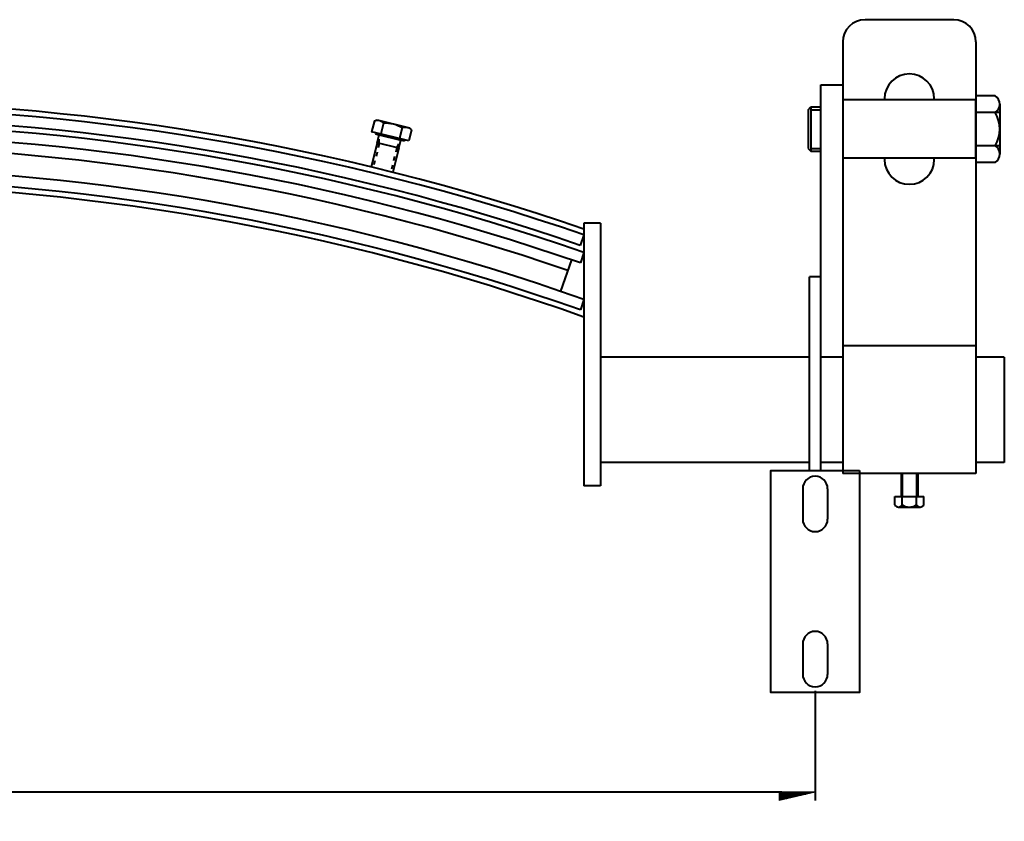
# Model space of a CAD drawing. Extents: x 126.2 to 199.4, y 112.1 to 154.8.
# Drawn here: x 177.17 to 199.38, y 136.73 to 154.81 of the extents above; entities that cross this region are included whole.
import ezdxf

# ---------------------------------------------------------------- set-up
doc = ezdxf.new("R2010")
doc.units = 0
doc.header["$LTSCALE"] = 0.5
doc.header["$MEASUREMENT"] = 0
doc.linetypes.add('HIDDEN2', pattern=[0.1875, 0.125, -0.0625])
doc.layers.get('0').update_dxf_attribs({"linetype": 'CONTINUOUS'})
doc.layers.get('DEFPOINTS').update_dxf_attribs({"linetype": 'CONTINUOUS'})
doc.layers.add('AM_5', color=3, linetype='CONTINUOUS', lineweight=15)
doc.styles.add('pamphlet', font='segoeui.ttf', dxfattribs={"height": 1})
doc.dimstyles.new('PAMPHLET$0', dxfattribs={"dimtxt": 1, "dimasz": 1.5, "dimexe": 0.1875, "dimexo": 0.375, "dimgap": 0.09375, "dimtad": 0, "dimtih": 1, "dimtoh": 1, "dimdec": 4, "dimzin": 0, "dimdsep": 46, "dimlunit": 4, "dimtxsty": 'pamphlet', "dimblk1": 'BFL', "dimblk2": 'BFL', "dimsah": 1, "dimcen": -0.09375, "dimadec": 0, "dimazin": 0, "dimtfac": 1, "dimtdec": 4, "dimtofl": 0, "dimtmove": 0, "dimatfit": 1, "dimldrblk": 'BFL', "dimfxl": 0, "dimtolj": 1, "dimtzin": 0, "dimarcsym": 0})

# ---------------------------------------------------------------- blocks, each defined once
blk = doc.blocks.new('BFL')
for p, q in [((0, 0), (-1.08, 0.001)), ((-1.08, 0.001), (-1.08, -0.249)), ((0, 0), (-1.08, -0.249)), ((-0.141, -0.033), (-1.08, -0.031)), ((-0.283, -0.065), (-1.08, -0.064)), ((-0.424, -0.098), (-1.08, -0.097)), ((-0.565, -0.13), (-1.08, -0.13)), ((-0.707, -0.163), (-1.08, -0.162)), ((-0.848, -0.195), (-1.08, -0.195)), ((-0.99, -0.228), (-1.08, -0.228))]:
    blk.add_line(p, q)
blk = doc.blocks.new('*D75')
at = {"layer": 'AM_5', "color": 0, "lineweight": -2, "ltscale": 0.75, "transparency": 16777216}
for p, q in [((150.114, 139.667), (150.114, 137.197)), ((195.114, 139.667), (195.114, 137.197)), ((150.864, 137.384), (171.118, 137.384)), ((194.364, 137.384), (174.111, 137.384))]:
    blk.add_line(p, q, dxfattribs=at)
at = {"layer": 'DEFPOINTS', "color": 0, "ltscale": 0.75, "transparency": 16777216}
for p in [(150.114, 140.042), (195.114, 140.042), (195.114, 137.384)]:
    blk.add_point(p, dxfattribs=at)
at = {"layer": 'AM_5', "color": 0, "lineweight": -2, "ltscale": 0.75, "transparency": 16777216, "xscale": 0.75, "yscale": 0.75, "zscale": 0.75, "rotation": 180}
blk.add_blockref('BFL', (150.114, 137.384), dxfattribs=at)
at = {"layer": 'AM_5', "color": 0, "lineweight": -2, "ltscale": 0.75, "transparency": 16777216, "xscale": 0.75, "yscale": 0.75, "zscale": 0.75}
blk.add_blockref('BFL', (195.114, 137.384), dxfattribs=at)
at = {"layer": 'AM_5', "color": 0, "ltscale": 0.75, "transparency": 16777216, "insert": (172.614, 137.384), "char_height": 1, "attachment_point": 5, "style": 'pamphlet'}
blk.add_mtext('\\A1;3\'-9"', dxfattribs=at)

msp = doc.modelspace()

# ---------------------------------------------------------------- linework, layer by layer
for p, q in [((198.23938, 154.80595), (196.23938, 154.80595)), ((195.73938, 154.30595), (195.73938, 144.57317)), ((198.73938, 154.30595), (198.73938, 144.57317)), ((195.23938, 149.01068), (195.23938, 153.33782)), ((195.23938, 153.33782), (195.73938, 153.33782)), ((199.17239, 153.08782), (198.73938, 153.08782)), ((198.73938, 153.08782), (198.73938, 151.58782)), ((194.95269, 152.77532), (195.01519, 152.83782)), ((195.01519, 152.83782), (195.23938, 152.83782)), ((195.01519, 152.83782), (195.01519, 151.83782)), ((198.73938, 152.99532), (195.73938, 152.99532)), ((196.67688, 153.01993), (196.67688, 152.99532)), ((197.80188, 152.99532), (197.80188, 153.01993)), ((198.73938, 151.68032), (198.73938, 152.99532)), ((199.28065, 152.90032), (199.28065, 151.77532)), ((194.95269, 152.77532), (194.95269, 151.90032)), ((195.01519, 152.77532), (195.23938, 152.77532)), ((199.28065, 152.71282), (198.73938, 152.71282)), ((185.16928, 152.52698), (185.10858, 152.2804)), ((185.16928, 152.52698), (185.23374, 152.54567)), ((185.23374, 152.54567), (185.962, 152.36639)), ((185.37951, 152.47522), (185.31881, 152.22865)), ((185.20143, 152.25754), (185.10858, 152.2804)), ((185.20143, 152.25754), (185.19546, 152.23327)), ((185.19546, 152.23327), (185.28042, 152.21235)), ((185.85687, 152.09619), (185.20143, 152.25754)), ((185.23445, 152.02561), (185.28035, 152.21205)), ((185.28042, 152.21235), (185.28035, 152.21205)), ((185.28042, 152.21235), (185.76593, 152.09283)), ((185.80019, 152.37166), (185.73949, 152.12508)), ((186.01042, 152.31991), (185.94972, 152.07333)), ((186.01042, 152.31991), (185.962, 152.36639)), ((185.23445, 152.02561), (185.101, 151.48352)), ((185.71996, 151.90609), (185.23445, 152.02561)), ((185.71996, 151.90609), (185.76585, 152.09253)), ((185.76593, 152.09283), (185.76585, 152.09253)), ((185.76593, 152.09283), (185.85089, 152.07191)), ((185.85687, 152.09619), (185.85089, 152.07191)), ((185.94972, 152.07333), (185.85687, 152.09619)), ((199.28065, 151.96282), (198.73938, 151.96282)), ((185.71996, 151.90609), (185.58651, 151.364)), ((194.95269, 151.90032), (195.01519, 151.83782)), ((195.01519, 151.90032), (195.23938, 151.90032)), ((195.01519, 151.83782), (195.23938, 151.83782)), ((198.73938, 151.68032), (195.73938, 151.68032)), ((196.67688, 151.68032), (196.67688, 151.65572)), ((197.80188, 151.65572), (197.80188, 151.68032)), ((199.17239, 151.58782), (198.73938, 151.58782)), ((189.8977, 150.21758), (189.8977, 144.29123)), ((190.2727, 150.21758), (189.8977, 150.21758)), ((190.2727, 150.21758), (190.2727, 144.29123)), ((189.8977, 149.95327), (189.81637, 149.71687)), ((189.8977, 149.55653), (189.81675, 149.32)), ((189.61438, 149.38972), (189.37154, 148.68012)), ((194.98938, 144.63568), (194.98938, 149.01068)), ((195.23938, 149.01068), (194.98938, 149.01068)), ((195.23938, 144.63568), (195.23938, 149.01068)), ((189.8977, 148.49688), (189.81675, 148.26033)), ((198.73938, 147.44817), (195.73938, 147.44817)), ((194.98938, 147.19818), (190.2727, 147.19818)), ((195.73938, 147.19818), (195.23938, 147.19818)), ((199.38121, 147.19818), (198.73938, 147.19818)), ((199.38121, 147.19818), (199.38121, 144.82318)), ((194.98938, 144.82318), (190.2727, 144.82318)), ((195.73938, 144.82318), (195.23938, 144.82318)), ((199.38121, 144.82318), (198.73938, 144.82318)), ((198.73938, 144.57317), (195.73938, 144.57317)), ((197.05188, 144.57317), (197.05188, 144.04942)), ((197.07532, 144.57317), (197.07532, 144.04942)), ((197.40344, 144.57317), (197.40344, 144.04942)), ((197.42688, 144.57317), (197.42688, 144.04942)), ((190.2727, 144.29123), (189.8977, 144.29123)), ((194.83313, 144.22943), (194.83313, 143.54193)), ((195.39563, 144.22943), (195.39563, 143.54193)), ((196.91462, 144.04942), (197.56414, 144.04942)), ((196.91462, 143.86192), (196.91462, 144.04942)), ((197.077, 143.81505), (197.077, 144.04942)), ((197.40176, 143.81505), (197.40176, 144.04942)), ((197.56414, 143.86192), (197.56414, 144.04942)), ((196.99581, 143.81505), (197.48295, 143.81505)), ((194.83313, 140.72943), (194.83313, 140.04193)), ((195.39563, 140.72943), (195.39563, 140.04193))]:
    msp.add_line(p, q)
at = {"linetype": 'HIDDEN2'}
for p, q in [((185.27892, 152.01467), (185.28035, 152.21205)), ((185.27892, 152.01467), (185.14552, 151.47276)), ((185.67548, 151.91704), (185.76585, 152.09253)), ((185.67548, 151.91704), (185.54208, 151.37514))]:
    msp.add_line(p, q, dxfattribs=at)
msp.add_lwpolyline([(196.11438, 144.63568), (196.11438, 139.63568), (194.11438, 139.63568), (194.11438, 144.63568)], close=True)
for centre, radius, start, end in [((196.23938, 154.30595), 0.5, 90, 180), ((198.23938, 154.30595), 0.5, 0, 90), ((197.23938, 153.01993), 0.5625, 0, 180), ((199.06414, 152.90032), 0.21651, 300, 60), ((172.61438, 99.71541), 53.25273, 71.061522, 108.938478), ((172.61438, 99.71541), 53.12773, 71.015259, 108.984741), ((198.577, 152.33782), 0.70365, 327.795772, 32.204228), ((172.61438, 99.71541), 52.75273, 70.875079, 109.124921), ((172.61438, 99.71539), 52.87775, 71.015263, 108.984731), ((172.61438, 99.71539), 52.50275, 70.873975, 109.126018), ((172.61438, 99.71541), 52.25273, 71.107554, 108.892446), ((199.06414, 151.77532), 0.21651, 300, 60), ((197.23938, 151.65572), 0.5625, 180, 0), ((172.61438, 99.71541), 51.75273, 70.490719, 109.509281), ((172.61438, 99.71541), 51.37773, 70.342484, 109.657516), ((172.61438, 99.71541), 51.50273, 70.487725, 109.512275), ((195.11438, 144.22943), 0.28125, 0, 180), ((196.99581, 143.9088), 0.09375, 210, 330), ((197.23938, 144.11974), 0.30469, 237.795772, 302.204228), ((197.48295, 143.9088), 0.09375, 210, 330), ((195.11438, 143.54193), 0.28125, 180, 0), ((195.11438, 140.72943), 0.28125, 0, 180), ((195.11438, 140.04193), 0.28125, 180, 0)]:
    msp.add_arc(centre, radius, start, end)
at = {"extrusion": (0, 0, -1)}
for centre, radius, start, end in [((-185.23667, 152.34785), 0.19138, 78.276739, 138.276739), ((-185.42674, 151.76087), 0.71591, 86.217393, 121.442341), ((-185.86758, 152.19254), 0.19138, 69.382994, 129.382994)]:
    msp.add_arc(centre, radius, start, end, dxfattribs=at)

# ---------------------------------------------------------------- dimensions: what is measured, and where the dimension line sits
at = {"layer": 'AM_5', "color": 0, "ltscale": 0.75}
dim = msp.add_linear_dim(base=(195.11438, 137.38424), p1=(150.11438, 140.04193), p2=(195.11438, 140.04193), angle=0, dimstyle='PAMPHLET$0', override={"dimasz": 0.75}, dxfattribs=at)
dim.commit()
dim.dimension.update_dxf_attribs({"geometry": '*D75', "text_midpoint": (172.61438, 137.38424)})

doc.saveas('drawing.dxf')
